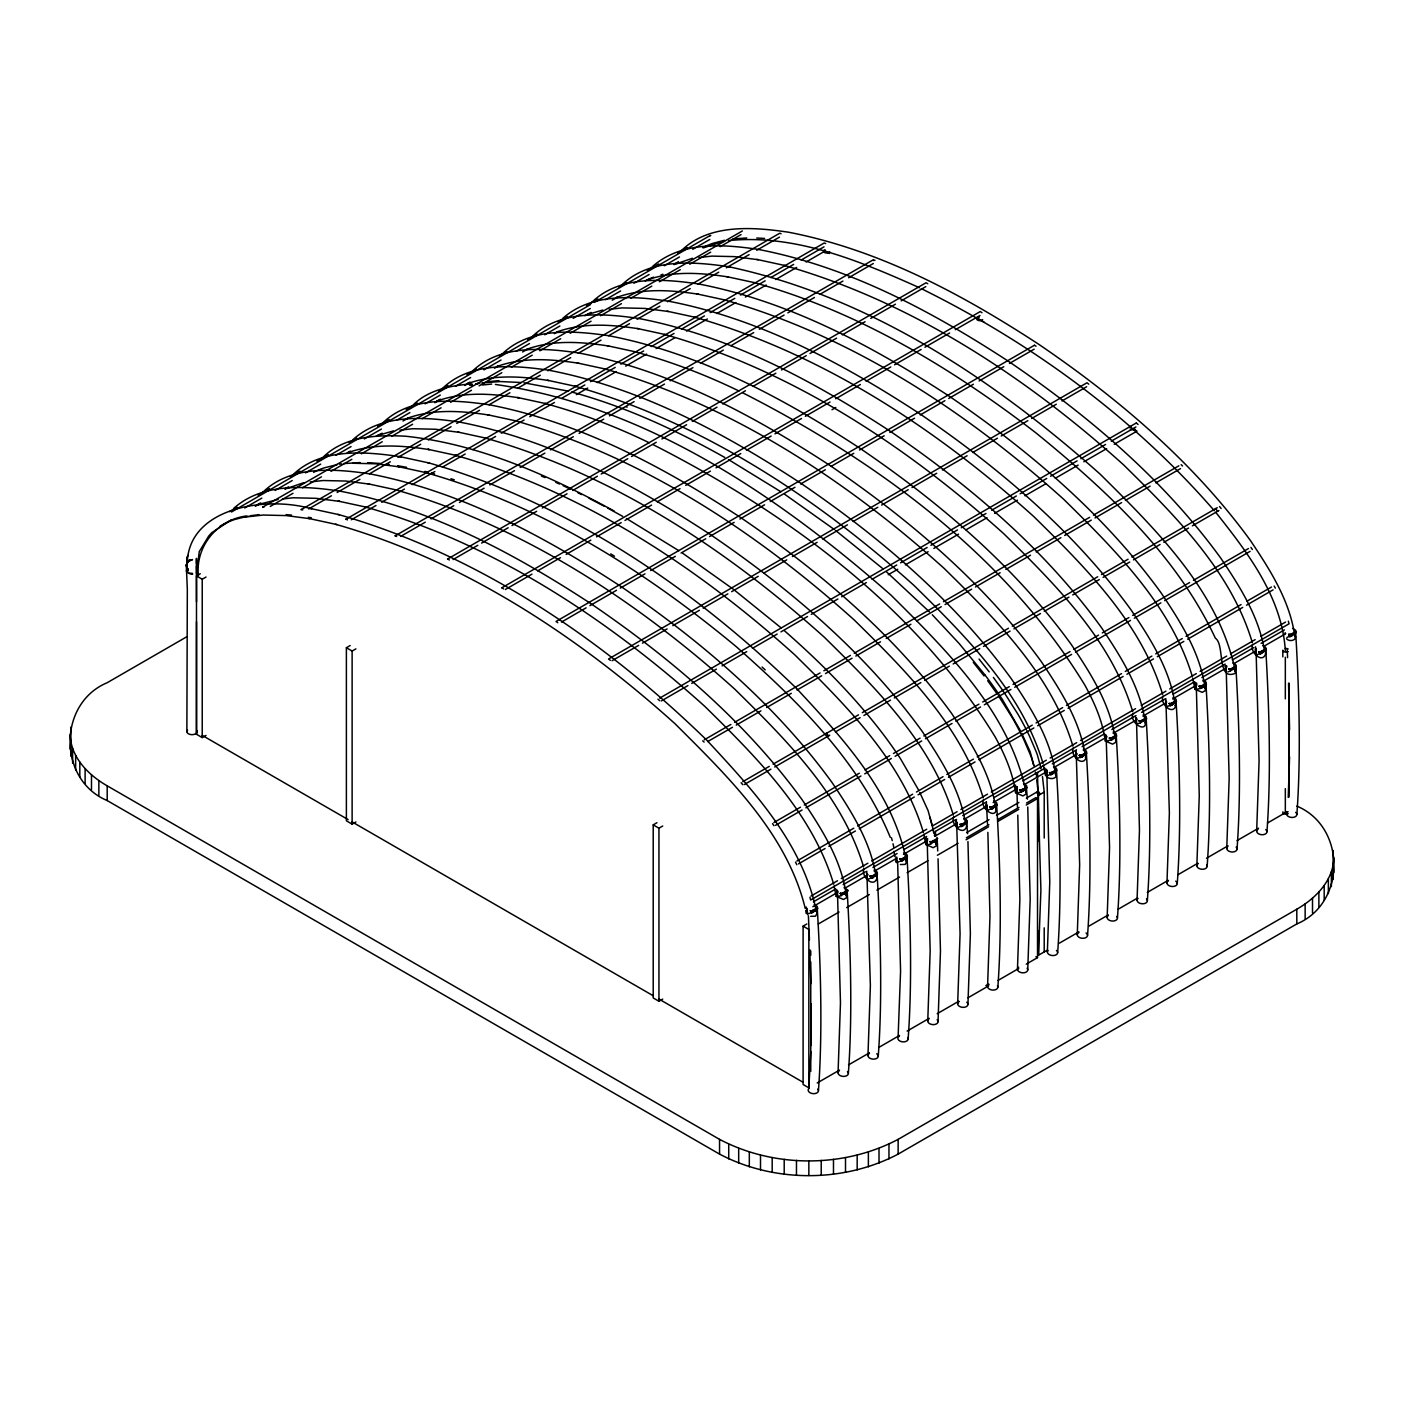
<?xml version="1.0" encoding="UTF-8"?>
<svg xmlns="http://www.w3.org/2000/svg" width="1404" height="1404" viewBox="0 0 1404 1404"><rect width="100%" height="100%" fill="white"/><g stroke="black" fill="none" stroke-linecap="round" stroke-linejoin="round"><path stroke-width="1.5" d="M206.019 735.415L202.229 737.591L196.49 734.274L196.507 621.709M1288.784 768.269L1288.714 719.164M811.038 1045.506L811.161 1003.895M1289.574 756.809L1288.223 797.402M186.416 571.112L187.96 568.918C183.591 571.533 190.119 574.394 192.559 574.324M873.235 260.46L875.008 260.267M1275.323 588.118L1274.165 586.03M810.81 1051.508L808.844 1087.819L803.106 1084.502L803.106 926.149L806.879 923.955M818.444 1090.68C822.779 1031.782 820.62 962.916 817.216 907.791L812.091 910.705L817.654 908.774M838.065 1072.831L840.469 1002.789L837.433 890.417M848.349 1073.411C852.737 1014.337 850.455 945.892 847.121 890.54L841.996 893.435L847.56 891.522M867.97 1055.58L870.375 985.52L866.935 874.271M878.255 1056.159C882.625 996.998 880.361 928.728 877.026 873.27L871.902 876.166L877.447 874.253L877.044 871.884L874.095 870.147M908.142 1038.89C912.495 979.852 910.301 911.301 906.914 856.001L901.789 858.915L907.353 856.984M927.763 1021.059L930.168 950.999L927.131 838.627M938.047 1021.638L940.469 950.982L938.047 858.809M957.668 1003.79L960.073 933.73L956.633 822.481M967.953 1004.369L970.375 933.713L967.953 841.54M987.574 986.521L989.96 916.479L987.872 832.396M997.858 987.1C1002.193 928.237 999.999 859.125 996.612 804.211L991.505 807.124L997.051 805.194L996.682 802.895L993.593 801.07M1017.461 969.269L1019.866 899.209L1017.777 815.145M1027.746 969.848L1030.185 899.192L1027.746 807.019M1047.366 952L1049.771 881.94L1046.735 769.567M1057.651 952.579C1062.021 893.558 1059.757 824.973 1056.422 769.69M1077.272 934.731L1079.658 864.688L1076.236 753.421M1087.556 935.327C1091.891 876.465 1089.697 807.335 1086.327 752.439L1081.203 755.334L1086.749 753.421L1086.38 751.105L1083.291 749.28M1107.159 917.479L1109.564 847.419L1106.141 736.31M1117.444 918.058C1121.831 859.108 1119.567 790.347 1116.215 735.169L1111.091 738.065L1116.654 736.152L1116.285 733.853L1113.179 732.01M1137.064 900.21L1139.469 830.168L1136.433 717.777M1147.349 900.789C1151.736 841.698 1149.455 773.271 1146.12 717.9M1166.97 882.958L1169.374 812.898L1165.934 701.631M1177.254 883.537C1181.641 824.464 1179.342 755.843 1176.025 700.649L1170.901 703.544L1176.447 701.631L1176.043 699.245L1172.989 697.49M1196.857 865.689L1199.262 795.629L1196.226 683.257M1207.142 866.268C1211.529 807.247 1209.265 738.662 1205.913 683.379L1200.806 686.293L1206.352 684.362M1226.763 848.42L1229.167 778.378L1226.131 666.005M1237.047 848.999C1241.434 789.908 1239.153 721.481 1235.818 666.11L1230.694 669.024L1236.257 667.093L1235.836 664.724L1232.887 663.004M1256.668 831.168L1259.072 761.108L1256.036 648.736M1266.952 831.747C1271.322 772.726 1269.058 704.141 1265.724 648.859L1260.599 651.754L1266.145 649.841L1265.741 647.472L1262.687 645.7M1296.857 814.478C1301.227 755.387 1298.963 686.977 1295.611 631.589L1290.504 634.503L1296.05 632.572M898.139 1036.257L900.578 971.059L897.7 864.215M1046.84 950.403L1038.469 955.229L1040.908 890.031L1037.433 772.498L1036.994 777.184L1036.345 776.272M866.777 876.693L866.812 871.2M1076.078 755.861L1076.113 750.368M1165.776 704.071L1165.811 698.578L1141.61 712.354M906.879 856.422L906.142 861.038M996.577 804.632L995.84 809.248M1295.576 632.011L1294.769 636.802L1295.032 635.012C1297.647 640.259 1289.574 642.365 1286.503 638.785M1296.805 806.089C1346.313 826.728 1346.313 903.298 1296.805 923.937L898.139 1154.106C843.628 1182.835 774.06 1182.835 719.55 1154.106L107.195 800.561C57.687 779.922 57.687 703.369 107.195 682.713L186.925 636.679M70.2 748.999L70.814 741.856M1333.8 857.651C1333.519 880.571 1315.53 898.49 1296.805 909.213L898.139 1139.364C843.628 1168.11 774.06 1168.11 719.55 1139.364L107.195 785.836C88.47 775.113 70.481 757.212 70.2 734.274M867.391 878.851L866.759 874.429M986.994 809.792L986.328 805.44M1016.847 792.47L1016.215 788.17M1046.805 775.271L1046.156 770.849M1136.45 723.429L1135.818 719.129M1166.777 706.844L1165.759 701.807M1196.243 688.89L1195.664 684.538M186.276 564.724L187.329 589.294L186.872 731.695M955.422 819.848L935.38 831.414L934.941 836.1L934.292 835.187M956.212 820.778L956.51 819.427M986.415 802.158L986.38 807.651L986.872 806.37M1255.509 646.788L1256.282 650.666L1255.211 649.034M836.854 891.698L837.451 896.05M926.517 839.961L927.149 844.26M956.457 822.639L957.089 827.061M1076.061 753.597L1076.692 758.002M1105.913 736.398L1106.545 740.68M1255.457 650.017L1256.475 655.054M817.672 908.757L817.251 906.405L814.18 904.632M847.56 891.487L847.841 890.364M907.37 856.966L906.984 854.685L903.878 852.842M937.539 838.574L936.205 840.627L931.694 841.645L936.819 838.697M1146.559 718.866L1146.19 716.584L1143.189 714.776M1206.369 684.345L1205.983 682.063L1202.877 680.22M1296.067 632.555L1295.681 630.273L1292.593 628.43M187.329 561.828L186.1 566.04L187.908 560.74L187.329 561.828L189.768 559.74M1016.829 786.837L1017.444 807.335M187.697 568.883L187.539 571.252C181.362 508.178 263.934 495.524 310.179 508.423L311.688 508.757M837.381 892.698C837.047 895.296 837.188 889.065 837.398 891.364L837.679 892.33L837.398 891.347M846.331 895.559L847.068 890.961L843.944 893.593L840.136 893.435L844.629 893.909M927.079 840.908L926.57 842.189L926.307 838.083M936.029 843.769L936.766 839.171L933.642 841.803L929.834 841.645L934.344 842.119M956.966 823.639L956.475 824.938L956.212 820.831M1016.777 789.118L1016.268 790.399L1016.005 786.293M1025.745 791.979L1026.482 787.381L1024.885 789.434M1046.682 771.849L1046.173 773.148L1045.91 769.041M1076.078 755.878L1076.57 754.597M1085.538 757.458L1086.275 752.772L1084.695 754.896M1105.966 738.627L1106.475 737.328M1136.38 720.059C1136.047 722.674 1136.205 716.444 1136.398 718.743L1136.678 719.708L1136.398 718.725M1145.331 722.937L1146.068 718.322L1142.944 720.972L1139.135 720.814L1143.628 721.287M1175.236 705.668L1175.973 700.982L1172.831 703.702L1169.041 703.544L1173.533 704.018M1196.173 685.538L1195.681 686.837L1195.418 682.73M1205.141 688.416L1205.878 683.801L1202.737 686.451L1198.928 686.293L1203.439 686.749M1226.078 668.269L1225.569 669.568L1225.306 665.461M1255.983 651.017L1255.474 652.298L1255.72 648.911L1255.913 649.806M846.261 895.734L846.524 893.962L846.63 897.682L843.506 899.49L836.205 896.436M906.071 861.214L906.335 859.423L906.826 861.442L905.194 864.408L900.385 864.531M935.959 843.944L936.222 842.172L936.328 845.892L933.204 847.7L925.85 844.559M995.769 809.424L996.033 807.651C997.314 821.024 979.15 808.055 983.555 799.631M1025.675 792.172L1025.938 790.382L1026.026 794.102L1022.902 795.928L1015.548 792.769M1085.467 757.633L1086.064 757.037M1145.26 723.113L1145.524 721.323C1146.612 734.538 1128.64 721.638 1133.063 713.32M1175.166 705.843L1175.762 705.247M1205.071 688.592L1205.334 686.802L1205.422 690.522L1202.298 692.347L1194.997 689.276M906.879 856.317L903.737 859.072L899.929 858.915L904.439 859.388M996.577 804.527L993.435 807.282L989.627 807.124L994.137 807.598M1295.576 631.905L1292.435 634.661L1288.626 634.503L1293.137 634.977M188.259 561.214L187.522 562.881L188.75 560.565L192.523 559.564L188.259 561.214L191.506 560.02L189.821 559.915M187.627 569.48L187.434 571.621L186.75 557.37L188.311 555.194M301.088 509.722L779.764 233.204L781.115 233.766M796.823 864.724L795.524 862.126M966.724 821.445L961.6 824.394L967.145 822.463L966.742 820.094L963.793 818.356M1056.422 769.655L1051.298 772.604L1056.843 770.673L1056.44 768.304L1053.491 766.566M1146.12 717.865L1140.996 720.814L1146.559 718.883M927.623 838.557L927.377 840.557L926.307 838.925M1017.321 786.766L1017.075 788.767L1016.022 787.135M1196.717 683.186L1196.489 685.187L1195.418 683.572M1226.622 665.917L1226.376 667.935L1225.306 666.303M231.502 511.986L590.522 304.58M262.688 507.16L742.365 230.958M345.665 519.392L824.288 242.945L825.727 243.594M709.897 235.784L710.775 235.521M876.359 875.376L868.286 879.202M966.057 823.586L957.984 827.412M995.962 806.317L987.889 810.161M1055.755 771.796L1047.682 775.622M1085.661 754.527L1077.588 758.371M1175.359 702.755L1167.286 706.581M1265.057 650.965L1256.984 654.79M1294.962 633.695L1286.889 637.521M260.968 494.208C288.311 464.97 333.854 468.532 369.989 473.903C460.635 491.435 543.506 535.907 620.112 585.942C699.947 640.294 774.99 703.966 832.028 782.502C850.824 810.529 869.848 840.206 875.622 874.078M290.874 476.939C318.217 447.718 363.741 451.281 399.877 456.633L401.386 456.967M320.761 459.687C341.646 436.275 376.535 434.573 405.703 436.24C479.992 444.138 549.297 475.693 614.197 511.074M380.572 425.166C407.915 395.928 453.457 399.491 489.575 404.843C580.221 422.393 663.092 466.865 739.715 516.9C819.55 571.235 894.594 634.924 951.631 713.443C970.427 741.487 989.451 771.147 995.225 805.036M410.459 407.897C425.447 390.277 450.175 385.468 472.077 383.906M440.365 390.628C467.725 361.407 513.25 364.97 549.385 370.323C640.031 387.855 722.902 432.327 799.508 482.379C879.343 536.714 954.404 600.403 1011.424 678.922C1030.238 706.967 1049.244 736.626 1055.018 770.515M470.27 373.376C497.613 344.138 543.155 347.701 579.29 353.071C669.919 370.603 752.79 415.075 829.413 465.11C909.248 519.445 984.292 583.134 1041.329 661.653C1060.125 689.697 1079.149 719.357 1084.923 753.246M500.175 356.107C527.518 326.869 573.043 330.431 609.178 335.802C699.824 353.334 782.695 397.806 859.318 447.858C939.153 502.193 1014.197 565.865 1071.217 644.401C1090.031 672.428 1109.055 702.105 1114.811 735.977M530.063 338.838C557.423 309.617 602.948 313.18 639.083 318.532C729.729 336.065 812.6 380.554 889.206 430.589C969.058 484.924 1044.102 548.613 1101.122 627.132C1119.936 655.177 1138.942 684.836 1144.716 718.725M589.873 304.317C617.216 275.096 662.758 278.659 698.876 284.012C789.522 301.544 872.393 346.016 949.016 396.068C1028.851 450.403 1103.895 514.092 1160.915 592.611C1179.729 620.656 1198.753 650.315 1204.509 684.187M619.761 287.065C647.121 257.827 692.646 261.39 728.781 266.742L730.291 267.076M679.571 252.527C706.914 223.306 752.456 226.869 788.574 232.222C879.22 249.754 962.091 294.226 1038.714 344.278C1118.549 398.613 1193.593 462.302 1250.631 540.821C1269.427 568.866 1288.451 598.525 1294.225 632.414M447.543 559.055L926.096 282.73L927.763 283.766M1226.64 666.216L1225.13 669.006L1226.148 671.638M233.538 508.546C262.127 482.748 304.668 485.802 340.084 491.172C430.73 508.704 513.601 553.176 590.207 603.211C670.041 657.546 745.103 721.235 802.123 799.753C820.936 827.798 839.943 857.458 845.717 891.347M353.141 439.505C381.73 413.689 424.254 416.76 459.687 422.113C550.333 439.645 633.204 484.117 709.81 534.169C789.645 588.504 864.688 652.193 921.726 730.712C940.54 758.757 959.546 788.416 965.32 822.288M562.442 318.673C591.031 292.857 633.555 295.911 668.988 301.281C759.634 318.813 842.505 363.285 919.111 413.32C998.946 467.655 1073.99 531.344 1131.027 609.862C1149.823 637.907 1168.848 667.584 1174.621 701.456M652.14 266.883C680.729 241.067 723.253 244.12 758.687 249.491C849.332 267.023 932.203 311.495 1008.809 361.53C1088.644 415.882 1163.688 479.554 1220.725 558.072C1239.539 586.117 1258.546 615.794 1264.32 649.666M186.679 570.006L187.715 569.111M501.754 587.855L980.255 311.565L981.993 312.706M875.394 875.745L876.973 873.586L876.763 877.886M816.128 910.529L808.493 913.723M905.826 858.739L901.105 861.091M1115.127 737.89L1107.493 741.101M1204.825 686.117L1200.104 688.469M395.121 535.854L873.569 259.617M230.958 520.059L211.951 532.555A102.123 58.968 60 0 0 208.599 536.24L199.263 551.614L196.56 573.446L196.42 566.005M229.624 511.653L237.223 507.265M258.108 495.208L269.498 488.645M290.382 476.588L299.877 471.095M316.953 461.232L328.343 454.668M349.227 442.611L356.827 438.223M377.711 426.167L389.101 419.585M406.177 409.722L417.567 403.141M438.452 391.084L447.946 385.609M466.935 374.657L476.43 369.164M499.21 356.019L506.791 351.632M527.676 339.575L537.17 334.099M558.055 322.042L567.549 316.567M586.539 305.598L597.928 299.017M618.813 286.96L626.395 282.59M647.279 270.533L658.669 263.952M677.658 252.983L687.153 247.508M594.331 302.387L710.126 235.521M244.735 507.967L261.828 498.104M275.114 490.435L292.207 480.554M305.493 472.885L320.674 464.127M335.872 455.352L351.053 446.577M364.338 438.908L381.432 429.045M396.612 420.287L409.898 412.6M425.096 403.843L440.277 395.068M455.458 386.311L470.656 377.536M483.941 369.866L501.035 360.003M516.216 351.228L529.501 343.559M544.682 334.784L559.88 326.026M573.165 318.339L590.259 308.476M605.44 299.719L620.621 290.944M633.924 283.275L649.104 274.5M664.285 265.742L679.483 256.967M692.769 249.298L709.845 239.435M257.002 505.019L260.723 502.878M284.907 488.908L288.627 486.749M436.679 401.281L440.312 399.192M466.181 384.257L469.901 382.116M674.868 263.759L678.465 261.688M270.235 506.44L293.015 493.278M302.509 487.802L321.481 476.833M330.975 471.358L351.86 459.301M361.354 453.825L382.239 441.769M391.734 436.293L412.618 424.236M422.113 418.743L441.084 407.792M450.579 402.316L471.463 390.259M479.062 385.872L501.842 372.709M511.337 367.234L532.221 355.177M539.803 350.789L560.687 338.733M570.182 333.257L591.066 321.2M600.561 315.724L621.446 303.668M630.923 298.192L651.807 286.135M659.406 281.748L680.291 269.691M689.785 264.215L710.67 252.158M720.147 246.665L741.031 234.608M308.669 508.932L331.467 495.77M337.153 492.488L359.933 479.343M369.427 473.85L390.312 461.793M397.911 457.423L420.691 444.261M428.273 439.873L451.053 426.728M456.756 423.446L479.536 410.284M489.031 404.808L509.915 392.751M517.497 388.364L540.277 375.219M547.876 370.832L570.656 357.669M578.255 353.299L601.035 340.137M608.634 335.749L629.501 323.692M637.1 319.322L659.88 306.16M667.479 301.772L690.259 288.627M697.858 284.24L718.743 272.183M726.324 267.795L749.104 254.65M756.703 250.263L779.483 237.118M196.49 734.274L196.49 575.921L200.263 573.745M196.49 575.921L202.229 579.238L206.019 577.044M351.316 519.761L375.991 505.51M381.695 502.228L404.475 489.066M412.074 484.678L434.854 471.533M442.435 467.146L465.215 454.001M472.815 449.613L495.594 436.468M501.298 433.169L524.078 420.024M529.764 416.725L554.44 402.492M562.039 398.104L584.819 384.942M590.522 381.66L615.198 367.409M620.884 364.127L643.664 350.965M651.263 346.577L674.043 333.432M681.642 329.045L704.422 315.9M710.126 312.601L734.801 298.368M740.487 295.068L765.162 280.818M770.866 277.536L793.646 264.391M801.245 260.003L824.025 246.841M576.342 394.647L587.732 388.066M597.226 382.59L616.216 371.621M625.71 366.146L646.595 354.071M656.107 348.596L675.096 337.627M686.486 331.046L707.37 318.989M716.865 313.513L735.854 302.544M745.348 297.069L766.233 285.012M775.728 279.519L796.63 267.462M806.124 261.986L825.113 251.018L829.413 253.51M400.596 536.433L425.272 522.183M430.975 518.901L453.755 505.738M459.441 502.457L484.117 488.206M489.821 484.924L514.496 470.673M520.2 467.392L544.875 453.141M550.561 449.842L573.341 436.697M579.045 433.415L603.72 419.164M609.424 415.865L634.099 401.614M639.785 398.332L664.478 384.082M670.164 380.8L692.944 367.637M700.543 363.267L723.323 350.105M730.922 345.717L753.702 332.572M759.388 329.291L784.081 315.04M787.872 312.846L814.443 297.49M820.147 294.208L842.926 281.063M848.613 277.764L873.306 263.513M453.106 559.547L477.799 545.296M481.59 543.102L508.16 527.764M511.969 525.57L536.644 511.319M542.33 508.037L567.023 493.787M572.709 490.487L597.384 476.254M601.193 474.061L627.763 458.704M631.554 456.511L656.247 442.278M661.933 438.978L686.609 424.728M692.312 421.446L716.988 407.195M722.691 403.913L745.471 390.751M753.053 386.363L775.85 373.218M781.537 369.936L806.212 355.686M810.02 353.492L836.591 338.153M842.295 334.854L865.075 321.709M870.761 318.41L895.436 304.177M901.14 300.877L925.815 286.627M355.914 821.954L352.123 824.13L346.384 820.813L346.384 647.735L350.175 645.542M346.384 647.735L352.123 651.052L355.914 648.859M505.37 589.487L531.958 574.148M537.644 570.849L560.424 557.704M566.128 554.404L590.803 540.154M596.507 536.872L621.182 522.621M624.973 520.428L651.561 505.089M657.247 501.807L680.027 488.645M685.731 485.363L710.406 471.112M716.093 467.83L740.785 453.58M746.472 450.28L771.147 436.047M774.955 433.854L801.526 418.497M805.334 416.304L830.01 402.053M835.696 398.771L860.389 384.52M866.075 381.239L890.75 366.988M894.559 364.794L921.129 349.456M924.92 347.262L949.613 333.011M955.299 329.729L979.974 315.479M832.01 409.705L835.819 407.511M1034.415 345.261L556.019 621.463L557.792 622.709M561.442 622.095L586.117 607.844M589.908 605.65L616.496 590.294M620.287 588.118L644.962 573.867M650.666 570.568L675.342 556.317M681.045 553.036L705.721 538.785M709.511 536.591L734.187 522.341M739.89 519.059L764.566 504.808M770.269 501.526L794.945 487.276M800.631 483.994L825.324 469.743M831.01 466.444L853.79 453.299M859.494 450.017L884.169 435.767M889.873 432.467L914.548 418.216M920.234 414.935L944.91 400.684M948.718 398.49L973.393 384.24M979.097 380.958L1003.772 366.707M1009.458 363.425L1034.151 349.175M612.056 660.722L638.644 645.366M642.435 643.172L667.111 628.922M672.814 625.64L699.385 610.301M703.176 608.107L727.869 593.857M731.659 591.663L758.23 576.324M763.934 573.025L786.714 559.88M792.4 556.598L817.093 542.348M822.779 539.048L847.454 524.815M853.158 521.516L877.833 507.265M881.642 505.071L908.212 489.733M912.003 487.539L936.679 473.288M942.382 470.007L967.058 455.756M972.761 452.474L997.437 438.223M1001.227 436.03L1027.816 420.691M1031.607 418.497L1056.282 404.247M1061.986 400.947L1086.661 386.714M659.704 698.121L1136.205 423.025M661.337 700.947L687.907 685.591M691.716 683.397L716.391 669.146M722.077 665.865L746.77 651.614M752.456 648.332L777.132 634.082M780.94 631.888L807.511 616.549M811.301 614.355L837.89 598.999M841.68 596.823L866.356 582.572M872.059 579.273L896.735 565.022M900.543 562.846L927.114 547.49M930.905 545.296L957.493 529.957M961.284 527.764L985.959 513.513M991.663 510.231L1016.338 495.981M1020.129 493.787L1046.717 478.448M1050.508 476.254L1077.096 460.898M1080.887 458.722L1105.562 444.471M1111.266 441.172L1135.941 426.921M888.258 574.727L897.753 569.252M905.352 564.864L928.132 551.702M933.836 548.42L958.528 534.169M966.11 529.782L987.012 517.707M994.594 513.337L1017.391 500.175M1024.99 495.787L1045.875 483.731M1055.369 478.237L1078.149 465.093M1083.853 461.793L1106.633 448.648M1114.232 444.261L1137.029 431.098L1132.712 428.624M704.246 739.82L730.835 724.482M734.625 722.288L820.059 672.955M823.85 670.779L850.42 655.422M854.229 653.229L939.645 603.913M943.453 601.719L1089.627 517.321M1093.418 515.128L1178.851 465.812M707.774 741.54L732.449 727.29M736.24 725.096L760.933 710.845M766.619 707.563L791.294 693.313M796.998 690.031L821.673 675.78M825.482 673.587L852.052 658.23M855.843 656.054L880.519 641.803M886.222 638.504L910.898 624.253M916.601 620.972L941.277 606.721M945.067 604.527L971.656 589.189M975.447 586.995L1000.122 572.744M1005.826 569.462L1030.501 555.212M1036.205 551.93L1060.88 537.679M1064.671 535.486L1091.259 520.129M1095.05 517.953L1121.62 502.597M1125.429 500.403L1150.104 486.153M1155.79 482.871L1180.483 468.62M662.723 999.086L658.95 1001.263L653.211 997.963L653.211 824.868L656.984 822.691M653.211 824.868L658.95 828.184L662.723 826.008M742.698 781.712L769.269 766.373M773.077 764.18L858.493 714.864M862.302 712.67L1008.476 628.272M1012.266 626.079L1097.7 576.763M1101.491 574.569L1128.079 559.213M1131.87 557.037L1217.303 507.704M744.313 784.538L770.901 769.181M774.692 766.988L829.746 735.205M835.45 731.923L860.125 717.672M863.916 715.478L890.505 700.14M894.295 697.946L920.866 682.59M924.674 680.413L949.35 666.163M953.14 663.969L979.729 648.613M983.52 646.437L1010.09 631.08M1013.899 628.887L1040.469 613.548M1044.26 611.354L1068.953 597.104M1072.744 594.91L1099.314 579.571M1103.123 577.377L1129.694 562.039M1133.502 559.845L1160.073 544.489M1163.863 542.313L1188.539 528.062M1192.347 525.868L1218.918 510.512M773.885 822.551L800.456 807.195M804.264 805.001L859.318 773.218M865.004 769.936L889.68 755.685M893.488 753.492L920.059 738.153M923.85 735.959L978.904 704.176M982.712 701.982L1009.283 686.644M1013.074 684.45L1070.041 651.561M1073.832 649.368L1098.507 635.117M1102.298 632.923L1128.886 617.584M1132.677 615.391L1189.627 582.52M1193.435 580.326L1248.489 548.543M775.499 825.359L802.088 810.02M805.878 807.827L860.933 776.026M864.724 773.85L891.312 758.493M895.103 756.3L921.691 740.961M925.482 738.767L952.052 723.429M955.861 721.235L980.536 706.984M984.327 704.79L1010.915 689.452M1014.706 687.258L1071.656 654.369M1075.446 652.176L1130.501 620.392M1134.309 618.199L1160.88 602.86M1164.671 600.666L1250.104 551.351M796.858 861.056L853.808 828.184M857.616 825.991L912.67 794.208M916.461 792.014L943.032 776.658M946.84 774.481L973.411 759.125M977.202 756.932L1032.256 725.148M1036.064 722.955L1062.635 707.616M1066.426 705.422L1121.48 673.639M1125.288 671.445L1151.859 656.107M1155.668 653.913L1182.238 638.557M1186.029 636.381L1241.083 604.58M1246.787 601.298L1271.462 587.048M798.49 863.881L825.061 848.525M828.851 846.331L855.44 830.992M859.23 828.799L914.285 797.016M918.076 794.822L944.664 779.483M948.455 777.289L975.043 761.933M978.834 759.757L1033.888 727.956M1037.679 725.78L1064.267 710.424M1068.058 708.23L1123.112 676.447M1126.903 674.253L1153.491 658.915M1157.282 656.721L1183.853 641.382M1187.661 639.189L1242.716 607.405M1246.506 605.212L1273.077 589.856M810.933 896.103L837.504 880.747M841.312 878.553L867.883 863.214M871.673 861.021L926.728 829.237M932.431 825.956L957.107 811.705M960.898 809.511L987.486 794.173M991.277 791.979L1046.331 760.196M1050.139 758.002L1076.71 742.646M1080.501 740.452L1135.555 708.669M1141.259 705.387L1165.934 691.137M1169.725 688.943L1196.313 673.604M1200.104 671.41L1226.675 656.072M1230.483 653.878L1255.158 639.627M1260.862 636.328L1285.537 622.095M813.372 901.859L835.713 888.96M843.155 884.66L865.478 871.779M872.919 867.479L897.103 853.509M904.053 849.49L926.675 836.451M962.705 815.636L986.398 801.965M993.699 797.753L1015.566 785.117M1022.849 780.922L1044.874 768.199M1052.316 763.899L1076.499 749.947M1082.08 746.717L1104.404 733.836M1111.845 729.536L1136.029 715.566M1173.182 694.12L1194.699 681.695M1201.877 677.553L1225.201 664.092M1232.379 659.95L1253.912 647.525M1261.09 643.365L1284.397 629.905M812.828 906.703L837.012 892.733M844.453 888.451L866.777 875.552M874.218 871.252L896.542 858.37M903.509 854.352L926.114 841.294M934.818 836.275L956.686 823.639M963.969 819.445L985.836 806.809M993.137 802.597L1015.004 789.978M1024.113 784.713L1046.173 771.972M1053.614 767.69L1075.938 754.79M1083.379 750.491L1103.842 738.679M1113.144 733.309L1135.485 720.428M1142.926 716.128L1165.25 703.228M1172.621 698.981L1195.945 685.521M1203.123 681.361L1224.639 668.936M1233.607 663.759L1255.141 651.333M1264.109 646.156L1285.643 633.731M966.636 832.59L989.03 819.655M996.507 815.355L1018.9 802.421M1026.377 798.104L1037.574 791.628M1038.469 841.382L1038.469 795.401L1044.207 792.084L1042.47 776.482M966.356 837.784L988.925 824.745M998.314 819.322L1019.006 807.388M1026.517 803.035L1035.924 797.612L1037.521 798.543L1037.521 957.633L1026.236 964.144M818.286 924.007L839.083 912.003M846.647 907.633L869.322 894.541M876.886 890.171L899.56 877.079M907.124 872.709L927.904 860.705M937.363 855.264L958.142 843.26M966.075 839.785L988.644 826.763M998.033 821.322L1018.725 809.388M1026.236 805.054L1037.521 798.543M817.216 1082.975L839.539 1070.094M848.525 1064.899L869.322 1052.895M878.606 1047.542L899.56 1035.432M907.124 1031.08L929.237 1018.304M937.205 1013.706L958.739 1001.263M985.854 985.626L988.24 984.239M1059.406 943.155L1078.939 931.87M1088.714 926.236L1108.247 914.952M1118.005 909.318L1137.538 898.033M1147.314 892.4L1168.233 880.326M1177.816 874.797L1197.542 863.407M1206.51 858.23L1228.044 845.787M1237.012 840.61L1258.546 828.184M1267.514 823.007L1287.24 811.617M967.953 997.788L988.644 985.854M998.033 980.431L1018.725 968.479M673.92 264.619L692.488 258.248M612.232 300.175L617.883 297.086L616.374 297.543C642.646 287.873 671.287 289.996 698.437 294.243M554.317 333.661L558.09 331.607L556.581 332.064C582.853 322.393 611.495 324.517 638.627 328.764M522.534 351.965L528.185 348.876L526.676 349.333C552.948 339.645 581.589 341.786 608.739 346.033L607.23 345.7L636.03 351.965L634.573 351.649C670.533 361.39 705.51 374.71 738.995 391.014M494.524 368.199L498.297 366.128L496.788 366.584C523.043 356.914 551.702 359.038 578.834 363.285M464.619 385.451L468.392 383.397L466.883 383.854C493.155 374.184 521.797 376.307 548.929 380.554M434.713 402.72L438.487 400.666L436.977 401.105C463.25 391.435 491.891 393.559 519.041 397.823L517.532 397.49L546.332 403.738L544.875 403.439C580.835 413.18 615.794 426.5 649.297 442.804M402.93 421.007L408.582 417.918L407.072 418.374C433.345 408.704 462.004 410.828 489.136 415.075M285.223 489.031L303.79 482.678M255.317 506.3L259.091 504.229L257.581 504.685L278.185 499.455M262.917 506.914L263.97 507.16M301.351 509.406L302.72 509.968M345.893 519.147L347.402 519.884M395.173 535.819L396.612 536.468M447.683 558.932L449.368 559.968M501.86 587.767L503.58 588.908M703.632 247.806L724.569 240.997M1229.939 671.217L1234.73 667.918M1140.241 723.007L1144.962 719.673M930.94 843.839L935.731 840.54M841.242 895.629L846.015 892.312M1200.034 688.469L1202.14 687.662L1197.191 689.311M1084.713 754.878L1079.343 755.334L1083.835 755.808M1024.92 789.417L1019.532 789.873L1024.043 790.329M901.035 861.108L903.141 860.283L898.191 861.951M875.412 875.727L870.041 876.184L874.534 876.64M1034.485 345.244L1036.047 346.209M1227.956 671.832L1229.974 671.147M1140.276 722.937L1137.38 723.85M930.975 843.786L928.079 844.681M841.277 895.559L838.381 896.472M471.024 385.468L472.534 385.012M646.279 280.273C672.551 270.603 701.193 272.727 728.325 276.974M586.486 314.794L602.79 310.038M377.185 435.644L393.489 430.888M347.279 452.895C373.552 443.225 402.193 445.349 429.326 449.613L427.834 449.28L456.633 455.528L455.177 455.212C582.836 491.558 696.63 566.567 794.576 654.65C846.366 705.65 902.035 760.933 923.393 832.379M246.139 516.023C217.392 519.761 195.261 546.384 198.403 575.517M1017.795 792.891L1024.271 790.47L1025.429 788.75M476.009 384.029L479.501 383.204M661.038 274.798L662.986 274.307M469.691 385.275L471.639 384.784M1136.345 422.973L1138.065 424.482M657.932 699.174L659.669 700.684M724.429 240.277L712.828 243.348A208.424 120.34 60 0 0 702.702 247.701M475.658 383.906L479.835 383.169M337.399 464.531L323.745 468.006A208.424 120.34 60 0 0 313.601 472.341M248.087 516.093L234.433 519.55A208.424 120.34 60 0 0 219.796 526.482M339.505 464.18L341.646 463.864M250.193 515.742L259.003 514.671M486.977 381.835L497.437 380.747M482.239 385.012L491.698 384.064M481.976 382.836L500.456 381.555L521.182 382.52M732.923 238.926L746.788 237.96M698.929 257.546L711.793 256.107L734.59 256.634L758.23 259.722M609.231 309.319L622.095 307.897L644.892 308.424L668.532 311.512M399.929 430.168L412.794 428.729L435.591 429.255L459.231 432.344M343.822 463.583L360.126 462.565M310.231 481.958L323.095 480.519L345.893 481.046L369.533 484.134M282.467 498.982L293.19 497.771L315.988 498.315L339.628 501.386L338.136 501.07L366.935 507.318L365.479 507.002C493.137 543.348 606.932 618.357 704.878 706.44C756.668 757.44 812.337 812.723 833.695 884.169M243.998 517.198L263.285 515.04L286.083 515.584L309.74 518.655M728.553 240.593C795.278 233.836 859.792 261.039 919.427 287.715M497.946 380.73L498.947 380.659M1263.231 652.228L1258.809 651.772L1262.529 651.93L1265.671 649.174L1265.46 653.457M1233.344 669.497L1228.904 669.041L1232.642 669.182L1235.292 667.655C1236.362 663.372 1235.432 673.411 1235.222 669.55L1235.327 673.271C1216.426 681.431 1225.06 644.559 1215.373 638.206C1176.324 554.703 1106.44 490.382 1036.117 433.029C951.491 367.883 857.774 311.284 754.176 282.59M1113.741 738.539L1109.23 738.083L1113.039 738.241L1115.689 736.696C1116.391 734.854 1115.636 742.716 1115.636 738.592L1115.724 742.312L1112.6 744.138L1105.299 741.066M1046.243 776.272C1049.192 780.115 1058.511 779.202 1055.826 773.113L1055.562 774.903L1056.37 770.041L1053.246 772.762L1049.437 772.604L1053.93 773.077M964.232 824.85L959.862 824.411L963.53 824.552L966.672 821.796L966.461 826.096M810.687 916.321L815.496 916.198L817.11 913.337L816.637 911.214C816.637 915.355 817.426 907.388 816.689 909.336L814.039 910.863L810.231 910.705L814.741 911.178M352.983 463.25L375.781 463.794L399.438 466.865M192.576 573.394L189.277 573.13M756.738 238.013L764.566 238.434M367.655 462.671L380.853 463.531M286.17 514.636L291.541 515.092M1219.532 506.528L1221.147 508.494M741.136 782.73L742.751 784.696M523.92 382.801L568.497 391.172M386.346 464.127L389.154 464.478M495.401 384.45C646.454 406.089 778.623 496.332 890.926 595.05C945.963 649.771 1007.107 709.494 1025.113 787.767M397.736 465.742L406.581 467.321M308.424 517.304L311.355 517.795M1181.168 464.654L1182.537 465.97M702.755 740.856L704.088 742.067M1049.508 772.621L1051.771 773.13M959.809 824.411L961.986 824.885M929.904 841.663L932.098 842.154M842.242 893.874L840.136 893.435L842.382 893.927M756.721 259.389L785.538 265.654M728.781 266.742C869.725 296.77 993.979 379.659 1100.227 474.219C1155.264 528.922 1216.408 588.645 1234.414 666.935M726.833 276.658L755.633 282.906M696.928 293.91L725.728 300.175M667.023 311.179L695.822 317.427M637.135 328.448L665.935 334.696M577.325 362.969L606.124 369.217M547.437 380.238L576.237 386.486M487.627 414.759L516.426 421.007M457.722 432.011L486.539 438.276M427.606 462.653L429.062 462.969C568.953 503.369 693.225 587.89 796.805 688.715C841.856 737.311 891.084 790.031 905.51 856.826M399.877 456.633L429.062 462.969M397.929 466.549L426.728 472.797M368.023 483.801L396.823 490.066M337.908 514.443L339.364 514.759C479.255 555.159 603.527 639.68 707.107 740.505C752.158 789.101 801.386 841.803 815.812 908.616M310.179 508.423L339.364 514.759M308.231 518.339L337.03 524.587M810.354 910.722L812.565 911.231M870.147 876.184L872.375 876.71M425.008 471.393L428.167 472.2M571.674 392.014C625.447 406.581 676.324 430.273 724.78 457.458M431.344 473.025L434.556 473.903M784.081 265.338C911.74 301.667 1025.534 376.676 1123.481 464.759C1175.271 515.759 1230.922 571.042 1252.298 642.488M724.271 299.859C851.93 336.188 965.724 411.197 1063.688 499.28C1115.46 550.298 1171.129 605.58 1192.487 677.009M694.383 317.111C822.024 353.457 935.836 428.466 1033.783 516.549C1085.573 567.549 1141.224 622.832 1162.6 694.278M664.478 334.38C792.137 370.709 905.931 445.735 1003.878 533.818C1055.668 584.819 1111.336 640.101 1132.695 711.547M604.685 368.901C732.326 405.247 846.121 480.256 944.085 568.339C995.875 619.339 1051.526 674.622 1072.884 746.068M574.78 386.17C702.439 422.499 816.233 497.507 914.179 585.608C965.97 636.609 1021.621 691.891 1042.996 763.337M514.97 420.691C642.628 457.02 756.423 532.046 854.387 620.129C906.177 671.13 961.828 726.412 983.186 797.858M485.082 437.96C612.723 474.289 726.535 549.297 824.481 637.381C876.271 688.399 931.923 743.681 953.298 815.11M425.272 472.481C540.821 504.896 644.471 570.498 736.152 646.595C797.349 700.631 858.616 760.582 890.276 837.346M395.384 489.75C523.025 526.079 636.837 601.087 734.783 689.171C786.573 740.189 842.224 795.471 863.6 866.9M335.574 524.271C463.232 560.6 577.026 635.608 674.991 723.709C727.834 776.447 787.082 833.485 805.264 908.528M450.965 478.746L454.299 479.817M1023.481 783.801L1026.552 785.573L1026.973 787.907L1021.392 789.855L1026.008 787.96L1026.236 785.977L1027.412 799.192M844.085 887.381L847.841 890.329M1250.946 547.402L1252.35 549.508M772.551 823.604L773.937 825.71M626.114 406.739L627.114 407.107M541.365 476.026L544.963 477.571M555.844 482.362L559.494 484.011M563.162 485.696L570.515 489.154M742.786 392.839C876.851 461.109 1005.229 554.984 1084.801 685.012C1094.348 702.474 1102.631 721.077 1105.229 740.908M653.088 444.629C787.153 512.899 915.531 606.774 995.103 736.802C1004.65 754.264 1012.916 772.867 1015.531 792.698M577.904 492.734L581.607 494.559M921.287 288.645C1031.747 343.155 1133.484 417.532 1214.39 510.793M589.031 498.297L603.966 506.072M607.721 508.09L622.727 516.391M728.536 459.599L780.94 491.804M626.482 518.515L678.887 550.719M978.202 318.673L983.941 321.99M1035.924 956.703L1037.521 957.633M803.106 926.149L808.844 929.448L808.844 1087.819M202.194 735.363L348.174 819.638M351.965 821.831L653.404 995.857M659.09 999.139L803.176 1082.326M897.805 863.197L895.998 861.898M610.74 553.896L614.496 556.195M784.643 494.243L834.257 529.448M682.59 553.176L733.379 589.276L781.15 627.904M1288.328 621.13L1289.047 623.797L810.652 899.999L809.933 897.332M835.45 530.343L883.204 568.971M886.468 571.797L929.43 611.881M784.415 630.729C820.147 661.986 853.825 695.84 882.712 733.608A268.813 155.195 60 0 1 900.262 758.336L918.532 789.925M762.074 667.04L765.18 669.901M932.291 614.759L959.16 643.541L984.766 674.675M1215.337 508.476L1217.742 511.319M826.236 733.116L828.641 735.959M979.027 659.055L989.206 671.867M973.288 662.372L984.064 675.956M1215.829 512.425C1247.77 552.667 1282.063 597.42 1285.327 650.684M993.383 677.395L1003.544 691.593M987.644 680.712L997.209 694.032M1166.303 701.473L1166.584 702.456L1165.513 700.824M1054.65 771.814L1055.79 773.464M845.348 892.646L846.489 894.295M1004.141 692.47L1017.9 714.162A163.32 94.296 60 0 1 1022.094 721.603L1026.271 729.518M998.402 695.77L1012.161 717.479A163.32 94.296 60 0 1 1016.356 724.92L1022.323 736.433A86.311 49.842 60 0 1 1024.727 741.698L1030.009 754.036A35.416 20.446 60 0 1 1031.712 758.493L1033.695 765.408M896.735 860.687L897.296 861.582M807.546 913.302L806.528 910.669M936.889 837.416L937.539 838.539M1135.608 718.093L1136.45 719.146L1135.608 717.251M1105.72 735.345L1106.773 736.96L1106.492 735.994M1075.815 752.614L1076.886 754.229L1076.587 753.246M1045.91 769.883L1046.98 771.48L1046.7 770.515M986.117 804.404L987.17 806.019L986.889 805.036M956.212 821.673L957.282 823.27L956.984 822.305M866.514 873.446L867.584 875.061L867.303 874.113M836.608 890.715L837.451 891.786L836.608 889.873M1020.585 731.01L1002.316 699.403A268.813 155.195 60 0 0 984.766 674.692M1026.868 730.694L1028.061 733.116A86.311 49.842 60 0 1 1030.466 738.381L1035.748 750.719A35.416 20.446 60 0 1 1037.451 755.194L1040.188 765.233A152.474 88.031 60 0 1 1040.978 768.743M1021.831 733.537L1030.132 751.684L1034.064 765.987M919.778 792.453L928.079 810.599L932.01 824.92M1088.749 384.152L1086.994 382.765L608.529 659.002L610.354 660.354M186.556 569.989L187.206 571.498M1105.72 734.52L1105.983 738.592M937.205 839.241L937.714 850.982M1285.116 632.642L1285.485 633.608M896.015 857.3L896.384 858.248M805.756 910.582L806.229 913.53M966.724 821.48L966.443 820.498L967.602 833.713M1195.225 686.258L1195.734 688.065M1165.338 703.527L1165.829 705.334M1135.432 720.778L1135.924 722.586M1045.734 772.569L1046.226 774.376M1015.829 789.838L1016.32 791.645M985.924 807.107L986.433 808.897M866.338 876.149L866.83 877.956M891.47 837.767L892.26 840.645M929.974 817.198L933.502 830.677M806.247 907.054L806.703 908.844M1035.345 772.042L1035.871 774.481M933.274 830.957L933.818 833.397M893.014 843.769L893.734 847.016M1252.666 644.26C1249.349 651.877 1262.249 664.057 1265.601 653.948M1192.856 678.781L1194.927 689.118M1162.951 696.051C1159.651 703.667 1172.551 715.829 1175.903 705.738M1073.253 747.841C1069.953 755.457 1082.853 767.619 1086.205 757.528M1043.365 765.11L1045.436 775.429M953.667 816.882C950.35 824.517 963.249 836.679 966.601 826.57M923.762 834.151L925.833 844.471M893.857 851.421L894.962 856.738M863.951 868.672C860.652 876.289 873.551 888.469 876.903 878.36M834.064 885.942L836.135 896.261M895.822 859.897L895.927 861.74M1036.731 779.799L1038.469 795.401M935.38 831.431L935.678 835.819M1333.186 865.233L1333.8 872.375M896.84 857.142L897.244 862.863M807.142 908.932L807.546 914.636M986.538 805.212L987.538 824.587M808.406 915.777L809.441 939.89M1287.24 649.578L1287.573 657.634M809.81 949.666L810.828 983.73M1288.556 683.309L1289.574 729.764M196.472 563.881L196.437 558.388L196.507 601.912M1333.186 850.508L1333.186 879.518M1331.378 871.866L1331.378 886.608M1328.359 878.816L1328.359 893.541M1324.183 885.555L1324.183 900.28M1318.882 892.014L1318.882 906.756M1312.512 898.156L1312.512 912.881M1305.141 903.895L1305.141 918.637M1296.805 909.213L1296.805 923.937M1289.118 683.151L1289.118 797.016M1285.327 657.247L1285.327 698.859M1285.327 788.627L1285.327 812.723M1282.817 650.315L1282.817 656.879M1044.207 792.084L1044.207 838.065M1044.207 927.833L1044.207 951.93M1038.469 931.15L1038.469 955.229M898.139 1139.364L898.139 1154.106M888.96 1144.172L888.96 1158.914M879.009 1148.437L879.009 1163.179M868.374 1152.122L868.374 1166.847M857.177 1155.176L857.177 1169.901M845.506 1157.58L845.506 1172.322M833.485 1159.335L833.485 1174.06M821.217 1160.371L821.217 1175.113M810.757 950.947L810.757 955.317M810.757 961.898L810.757 1071.375M808.844 1160.722L808.844 1175.464M796.472 1160.371L796.472 1175.113M784.204 1159.335L784.204 1174.06M772.182 1157.58L772.182 1172.322M760.512 1155.176L760.512 1169.901M749.315 1152.122L749.315 1166.847M738.679 1148.437L738.679 1163.179M728.729 1144.172L728.729 1158.914M719.55 1139.364L719.55 1154.106M658.95 828.184L658.95 1001.263M352.123 651.052L352.123 824.13M202.229 579.238L202.229 737.591M107.195 785.836L107.195 800.561M98.859 780.536L98.859 795.261M91.488 774.78L91.488 789.522M85.117 768.655L85.117 783.379M79.817 762.179L79.817 776.903M75.641 755.44L75.641 770.182M72.622 748.507L72.622 763.232M70.814 727.132L70.814 756.159M1288.205 813.636A3.159 1.825 0 0 1 1284.362 813.916A3.159 1.825 0 0 1 1282.94 811.828M1288.205 651.596A3.159 1.825 0 0 1 1284.871 652.018A3.159 1.825 0 0 1 1282.817 650.438M1285.292 648.525A3.159 1.825 0 0 1 1288.205 649.017M1135.116 429.255A3.159 1.825 0 0 1 1130.22 428.957M1129.851 427.465A3.159 1.825 0 0 1 1130.992 426.518M982.66 319.621A3.159 1.825 0 0 1 977.272 319.954A3.159 1.825 0 0 1 979.343 317.058M829.729 251.72A3.159 1.825 0 0 1 824.815 252.667A3.159 1.825 0 0 1 824.99 249.666M1295.664 812.319A5.16 3.264 5.2 0 1 1295.102 816.83A5.16 3.264 5.2 0 1 1287.959 816.215A5.16 3.264 5.2 0 1 1288.082 811.67M1265.759 829.588A5.16 3.264 5.2 0 1 1265.215 834.081A5.16 3.264 5.2 0 1 1258.054 833.485A5.16 3.264 5.2 0 1 1258.177 828.939M1236.152 847.103A5.16 3.264 5.2 0 1 1235.309 851.351A5.16 3.264 5.2 0 1 1228.482 850.964A5.16 3.264 5.2 0 1 1227.675 846.63M1206.738 864.952A5.16 3.264 5.2 0 1 1204.614 868.936A5.16 3.264 5.2 0 1 1197.928 867.76A5.16 3.264 5.2 0 1 1198.384 863.46M1175.745 881.133A5.16 3.264 5.2 0 1 1175.727 885.748A5.16 3.264 5.2 0 1 1168.461 885.345A5.16 3.264 5.2 0 1 1168.479 880.729M1146.454 898.893A5.16 3.264 5.2 0 1 1145.611 903.141A5.16 3.264 5.2 0 1 1138.784 902.754A5.16 3.264 5.2 0 1 1137.977 898.42M1116.812 916.443A5.16 3.264 5.2 0 1 1115.32 920.585A5.16 3.264 5.2 0 1 1108.546 919.795A5.16 3.264 5.2 0 1 1108.37 915.443M1086.047 932.923A5.16 3.264 5.2 0 1 1086.029 937.539A5.16 3.264 5.2 0 1 1078.763 937.135A5.16 3.264 5.2 0 1 1078.781 932.519M1056.457 950.42A5.16 3.264 5.2 0 1 1056.247 954.738A5.16 3.264 5.2 0 1 1049.472 954.755A5.16 3.264 5.2 0 1 1048.016 950.455M1027.114 968.216A5.16 3.264 5.2 0 1 1025.622 972.358A5.16 3.264 5.2 0 1 1018.848 971.568A5.16 3.264 5.2 0 1 1018.672 967.233M997.437 985.784A5.16 3.264 5.2 0 1 995.313 989.767A5.16 3.264 5.2 0 1 988.644 988.591A5.16 3.264 5.2 0 1 989.083 984.309M966.759 1002.21A5.16 3.264 5.2 0 1 966.215 1006.721A5.16 3.264 5.2 0 1 959.055 1006.106A5.16 3.264 5.2 0 1 959.178 1001.561M937.152 1019.725A5.16 3.264 5.2 0 1 936.31 1023.972A5.16 3.264 5.2 0 1 929.483 1023.604A5.16 3.264 5.2 0 1 928.676 1019.251M907.739 1037.574A5.16 3.264 5.2 0 1 905.615 1041.557A5.16 3.264 5.2 0 1 898.929 1040.382A5.16 3.264 5.2 0 1 899.385 1036.082M876.745 1053.755A5.16 3.264 5.2 0 1 876.728 1058.388A5.16 3.264 5.2 0 1 869.462 1057.967A5.16 3.264 5.2 0 1 869.48 1053.351M847.454 1071.515A5.16 3.264 5.2 0 1 846.612 1075.762A5.16 3.264 5.2 0 1 839.785 1075.376A5.16 3.264 5.2 0 1 838.978 1071.041M817.812 1089.065A5.16 3.264 5.2 0 1 816.321 1093.207A5.16 3.264 5.2 0 1 809.546 1092.417A5.16 3.264 5.2 0 1 809.371 1088.082M196.753 730.519A5.16 2.983 0 0 1 191.769 734.678A5.16 2.983 0 0 1 187.522 730.255M645.296 280.853A208.424 120.34 60 0 1 653.632 277.15M584.836 315.689A208.424 120.34 60 0 1 591.102 312.408M375.851 436.363A208.424 120.34 60 0 1 382.274 433.204M347.367 452.843A208.424 120.34 60 0 1 350.333 451.088M926.131 841.575L926.622 843.418L926.131 841.628M956.036 824.306L956.528 826.166L956.036 824.359M1075.639 755.264L1076.131 757.125L1075.639 755.317M1105.545 737.995L1106.019 739.838L1105.527 738.048M1255.036 651.684L1255.527 653.544L1255.036 651.737M1235.52 669.883L1234.958 671.323L1235.467 670.059M1291.855 635.872L1289.802 636.679L1291.855 635.872M1172.252 704.913L1170.199 705.738L1172.252 704.913M1082.554 756.703L1080.501 757.511L1082.554 756.703M992.839 808.493L990.803 809.301L992.839 808.493M962.951 825.763L960.898 826.57L962.951 825.763M873.253 877.553L871.2 878.36L873.253 877.553M1261.95 653.141L1259.844 653.948L1261.88 653.176M1112.442 739.452L1110.336 740.259L1112.372 739.487M1052.649 773.973L1050.543 774.797L1052.579 774.008M1022.744 791.242L1020.638 792.049L1022.674 791.277M813.442 912.074L811.337 912.881L813.372 912.109M1290.75 634.924L1288.714 634.52L1290.75 634.924M1260.845 652.193L1258.809 651.772L1260.845 652.193M1230.957 669.462L1228.904 669.041L1230.957 669.462M1171.147 703.983L1169.111 703.562L1171.287 704.053M1141.241 721.252L1139.206 720.831L1141.241 721.252M1081.449 755.773L1079.413 755.352L1081.449 755.773M991.75 807.563L989.715 807.142L991.75 807.563M872.147 876.605L870.111 876.184L872.147 876.605M1201.192 686.784L1199.016 686.31L1201.192 686.784M1021.796 790.364L1019.602 789.873L1021.796 790.364M902.193 859.406L900.017 858.932L902.193 859.406M1141.382 721.305L1139.241 720.831L1141.47 721.34M1111.494 738.574L1109.353 738.1L1111.564 738.609M1290.96 635.029L1288.749 634.52L1290.96 635.029M1261.055 652.298L1258.844 651.772L1261.055 652.298M1231.168 669.55L1228.956 669.041L1231.168 669.55M1081.659 755.861L1079.448 755.352L1081.659 755.861M991.961 807.651L989.75 807.142L991.961 807.651M1256.282 650.649L1256.001 649.666L1256.282 650.666M1196.471 685.17L1196.19 684.204L1196.489 685.187M1226.376 667.918L1226.096 666.935L1226.376 667.935M927.377 840.54L927.096 839.557L927.377 840.557M867.584 875.061L867.286 874.095L867.584 875.078M1225.622 670.796L1225.148 669.059L1225.622 670.796M836.924 895.226L836.451 893.471L836.924 895.226M1037.223 792.751A1.808 1.035 60 0 0 1039.311 794.787A1.808 1.035 60 0 0 1038.89 792.049A1.808 1.035 60 0 0 1037.223 792.751"/></g></svg>
